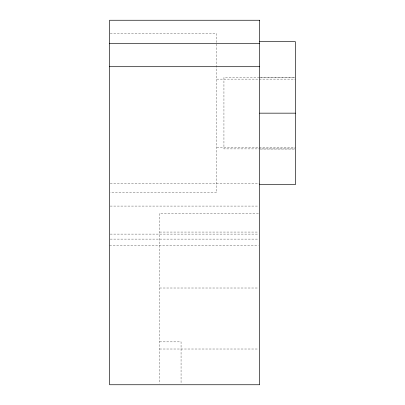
<?xml version="1.0" encoding="UTF-8"?>
<svg xmlns="http://www.w3.org/2000/svg" width="405" height="405" viewBox="0 0 405 405"><rect width="100%" height="100%" fill="white"/><g stroke="black" fill="none" stroke-linecap="round" stroke-linejoin="round"><path stroke-width="0.3" stroke-dasharray="2.02 1.52" d="M110.221 33.828L216.797 33.828L216.797 192.496L110.221 192.496M259.676 77.274L294.784 77.274M294.779 77.426L223.94 77.426L223.94 148.898L294.779 148.898M216.797 79.122L295.412 79.122M216.797 147.202L295.412 147.202M260.304 149.05L294.784 149.05M110.221 183.495L259.676 183.495M110.221 206.074L258.415 206.074M258.42 213.222L159.616 213.222L159.616 383.489M159.616 232.06L258.42 232.06M110.221 234.1L258.415 234.1M110.221 239.102L258.415 239.102M109.588 245.384L258.415 245.384M159.616 288.011L258.42 288.011M159.616 341.866L181.06 341.866L181.06 383.489M159.616 349.014L258.42 349.014"/><path stroke-width="0.61" d="M259.676 41.69L295.412 41.69L295.412 184.634L259.676 184.634M109.588 43.477L259.676 43.477M109.588 66.703L259.676 66.703M259.676 113.162L295.412 113.162M259.676 20.25L109.588 20.25L109.588 384.75L259.676 384.75L259.676 20.25"/></g></svg>
